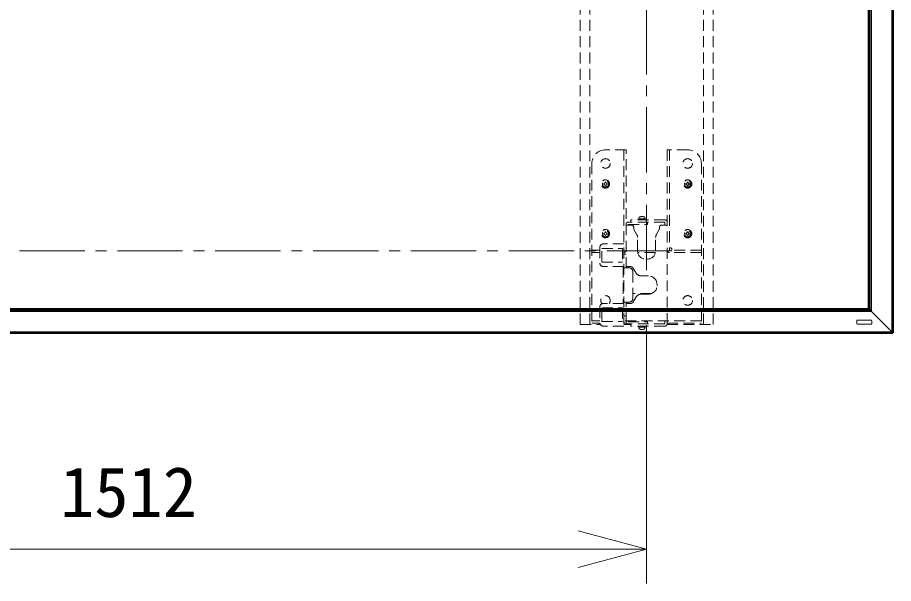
# Model space of a CAD drawing. Units: millimetres, scale not verified. Extents: x -62 to 63, y -57 to 57.
# Drawn here: x -21.07 to 10.9, y -8.42 to 12.24 of the extents above; entities that cross this region are included whole.
import ezdxf
from ezdxf.enums import TextEntityAlignment as Align

# ---------------------------------------------------------------- set-up
doc = ezdxf.new("R2010")
doc.units = ezdxf.units.MM
doc.header["$LTSCALE"] = 0.125
doc.linetypes.add('USER1', pattern=[28.575, 19.05, -3.175, 3.175, -3.175])
doc.linetypes.add('USER2', pattern=[4.7625, 3.175, -1.5875])
for name, color, linetype, lineweight in [('0-0_0', 7, 'Continuous', 20), ('0-4_SUNPO', 7, 'Continuous', 20), ('0-5_GAIKEI', 1, 'Continuous', 18)]:
    doc.layers.add(name, color=color, linetype=linetype, lineweight=lineweight)
doc.styles.add('ＭＳ ゴシック', font='')
doc.styles.get('ＭＳ ゴシック').set_extended_font_data('MS Gothic')

# ---------------------------------------------------------------- blocks, each defined once
blk = doc.blocks.new('_Open30')
at = {"layer": '0-0_0'}
blk.add_line((0, 0), (-1, 0), dxfattribs=at)
blk.add_lwpolyline([(-1, 0.26795), (0, 0), (-1, -0.26795)], dxfattribs=at)
blk = doc.blocks.new('D4')
at = {"layer": '0-4_SUNPO'}
for p, q in [((195.3824, 314.5179), (195.3824, 305.0838)), ((160.0824, 306.3338), (192.8824, 306.3338))]:
    blk.add_line(p, q, dxfattribs=at)
at = {"layer": '0-4_SUNPO', "xscale": 2.5, "yscale": 2.5}
blk.add_blockref('_Open30', (195.3824, 306.3338), dxfattribs=at)
at = {"layer": '0-4_SUNPO', "style": 'ＭＳ ゴシック'}
blk.add_text('1512', height=1.833, dxfattribs=at).set_placement((173.9824, 306.9588), align=Align.BOTTOM_LEFT)

msp = doc.modelspace()

# ---------------------------------------------------------------- linework, layer by layer
at = {"layer": '0-5_GAIKEI'}
for p, q in [((10.8383, 32.8518), (10.8383, 0.7522)), ((10.856, 32.8342), (10.856, 0.7699)), ((10.8913, 0.7574), (10.8913, 32.8467)), ((10.0137, 32.0145), (10.0137, 1.5895)), ((10.0262, 32.027), (10.0262, 1.577)), ((10.0737, 1.5295), (10.0737, 32.0745)), ((10.0862, 1.517), (10.0862, 32.087)), ((10.0912, 32.092), (10.0912, 1.512)), ((-43.9963, 1.622), (9.9737, 1.622)), ((10.0912, 1.512), (-44.1138, 1.512)), ((-44.1088, 1.517), (10.0862, 1.517)), ((-44.0963, 1.5295), (10.0737, 1.5295)), ((10.0262, 1.577), (-44.0488, 1.577)), ((10.0137, 1.5895), (-44.0363, 1.5895)), ((10.8215, 0.7817), (10.0137, 1.5895)), ((9.556, 1.0733), (9.556, 1.1733)), ((9.581, 1.1983), (10.081, 1.1983)), ((10.081, 1.0483), (9.581, 1.0483)), ((10.106, 1.1733), (10.106, 1.0733)), ((10.8362, 0.7472), (-44.8588, 0.7472)), ((-44.8588, 0.7118), (10.8362, 0.7118)), ((-44.8553, 0.7649), (10.8326, 0.7649)), ((10.8303, 0.7699), (10.856, 0.7699)), ((10.8383, 0.7522), (10.8358, 0.7522)), ((10.8362, 0.7045), (10.8362, 0.7463)), ((10.8362, 0.7168), (10.8508, 0.7168)), ((10.8508, 0.7168), (10.8508, 0.7095)), ((10.856, 0.7699), (10.8799, 0.7459)), ((10.8799, 0.7459), (10.8913, 0.7574)), ((10.8913, 0.7574), (10.8987, 0.7574))]:
    msp.add_line(p, q, dxfattribs=at)
at = {"layer": '0-5_GAIKEI', "color": 7}
for p, q in [((10.8987, 32.8467), (10.8987, 0.7574)), ((10.8362, 0.7045), (-44.8588, 0.7045)), ((10.8508, 0.7095), (10.8362, 0.7095)), ((10.8913, 0.7397), (10.8685, 0.7168))]:
    msp.add_line(p, q, dxfattribs=at)
at = {"layer": '0-5_GAIKEI', "color": 8, "linetype": 'USER2'}
for p, q in [((-0.5363, 1.0395), (-0.5363, 31.1145)), ((-0.1863, 1.0395), (-0.1863, 31.1145)), ((3.9637, 1.0395), (3.9637, 31.1145)), ((4.3137, 1.0395), (4.3137, 31.1145)), ((1.1387, 7.4145), (0.3887, 7.4145)), ((1.1387, 3.102), (1.1387, 7.4145)), ((2.6387, 1.057), (2.6387, 7.4145)), ((3.3887, 7.4145), (2.6387, 7.4145)), ((2.7187, 7.4145), (2.7187, 3.7445)), ((-0.1113, 6.9145), (-0.1113, 1.0845)), ((3.8887, 6.9145), (3.8887, 1.0845)), ((0.3274, 6.1795), (0.3274, 6.1495)), ((0.3737, 6.2258), (0.4037, 6.2258)), ((0.3737, 6.1033), (0.4037, 6.1033)), ((0.4499, 6.1795), (0.4499, 6.1495)), ((3.3274, 6.1795), (3.3274, 6.1495)), ((3.3737, 6.2258), (3.4037, 6.2258)), ((3.3737, 6.1033), (3.4037, 6.1033)), ((3.4499, 6.1795), (3.4499, 6.1495)), ((1.3137, 4.852), (1.3137, 4.772)), ((2.5587, 4.852), (1.3137, 4.852)), ((1.5687, 4.872), (1.5687, 4.852)), ((1.8687, 4.872), (1.5687, 4.872)), ((1.8312, 4.892), (1.6062, 4.892)), ((1.7133, 4.892), (1.6852, 4.872)), ((1.7565, 4.892), (1.7283, 4.872)), ((1.8312, 4.892), (1.8293, 4.9268)), ((1.8312, 4.872), (1.8312, 4.892)), ((1.8687, 4.872), (1.8687, 4.852)), ((1.1387, 4.6645), (1.3437, 4.6645)), ((2.5587, 4.772), (1.2187, 4.772)), ((1.2187, 4.692), (1.9187, 4.692)), ((1.2187, 4.692), (1.2187, 4.6645)), ((1.4187, 4.5395), (1.4187, 4.5869)), ((1.4287, 4.502), (1.5252, 4.335)), ((1.9187, 4.692), (1.9187, 4.772)), ((2.3486, 4.502), (2.2522, 4.335)), ((2.3587, 4.5869), (2.3587, 4.5395)), ((2.4337, 4.6645), (2.6387, 4.6645)), ((2.5587, 4.6645), (2.5587, 4.772)), ((0.3274, 4.367), (0.3274, 4.337)), ((0.3737, 4.4133), (0.4037, 4.4133)), ((0.3737, 4.2908), (0.4037, 4.2908)), ((0.4499, 4.367), (0.4499, 4.337)), ((1.5587, 3.727), (1.5587, 4.21)), ((2.2187, 3.727), (2.2187, 4.21)), ((3.3274, 4.367), (3.3274, 4.337)), ((3.3737, 4.4133), (3.4037, 4.4133)), ((3.3737, 4.2908), (3.4037, 4.2908)), ((3.4499, 4.367), (3.4499, 4.337)), ((0.1837, 3.852), (0.1837, 3.277)), ((1.0587, 3.977), (0.3087, 3.977)), ((2.7387, 3.8395), (2.7187, 3.8395)), ((-0.1113, 3.7445), (0.1837, 3.7445)), ((-0.1113, 3.6645), (0.1837, 3.6645)), ((0.2587, 3.3145), (0.2587, 3.8145)), ((0.2587, 3.8145), (1.0087, 3.8145)), ((1.0087, 3.8145), (1.0087, 3.3145)), ((1.0587, 3.602), (1.1387, 3.602)), ((1.233, 3.727), (2.4829, 3.727)), ((2.2122, 3.6645), (1.5651, 3.6645)), ((3.8887, 3.7445), (2.7187, 3.7445)), ((3.8887, 3.6645), (2.7187, 3.6645)), ((2.8137, 3.7645), (2.8137, 3.7445)), ((0.2587, 3.3145), (1.0087, 3.3145)), ((1.8637, 3.422), (1.9137, 3.422)), ((1.0587, 3.152), (0.3087, 3.152)), ((1.0337, 3.152), (1.0337, 1.802)), ((1.0587, 3.102), (1.2587, 3.102)), ((1.1387, 3.147), (1.3208, 3.147)), ((1.2187, 3.102), (1.2187, 3.147)), ((1.3837, 1.977), (1.3837, 2.977)), ((1.3854, 3.11), (1.4912, 2.9303)), ((1.9637, 2.807), (1.7067, 2.807)), ((2.2687, 2.452), (2.2687, 2.502)), ((2.0655, 2.1645), (1.3837, 2.1645)), ((1.3854, 1.844), (1.4912, 2.0238)), ((1.9637, 2.147), (1.7067, 2.147)), ((0.1837, 1.677), (0.1837, 1.102)), ((0.2587, 1.1395), (0.2587, 1.6395)), ((0.2587, 1.6395), (1.0087, 1.6395)), ((1.0587, 1.802), (0.3087, 1.802)), ((1.0087, 1.6395), (1.0087, 1.1395)), ((1.0587, 1.852), (1.2587, 1.852)), ((1.1387, 1.0845), (1.1387, 1.852)), ((1.1387, 1.807), (1.3208, 1.807)), ((1.2187, 1.807), (1.2187, 1.852)), ((1.0587, 1.352), (1.1387, 1.352)), ((-0.5363, 1.0395), (0.2004, 1.0395)), ((0.1837, 1.1645), (-0.1113, 1.1645)), ((0.1849, 1.0845), (-0.1113, 1.0845)), ((0.2587, 1.1395), (1.0087, 1.1395)), ((3.8887, 1.1645), (1.0587, 1.1645)), ((1.1387, 1.0845), (1.0587, 1.0845)), ((1.0587, 1.0395), (1.3137, 1.0395)), ((1.2187, 1.1645), (1.2187, 1.137)), ((1.2187, 1.137), (1.9187, 1.137)), ((2.5587, 1.057), (1.2187, 1.057)), ((1.3137, 0.977), (1.3137, 1.057)), ((2.5587, 0.977), (1.3137, 0.977)), ((1.5687, 0.957), (1.5687, 0.977)), ((1.8687, 0.957), (1.8687, 0.977)), ((1.9187, 1.137), (1.9187, 1.057)), ((2.5587, 1.057), (2.5587, 1.1645)), ((2.6367, 1.0395), (4.3137, 1.0395)), ((2.6387, 1.0845), (3.8887, 1.0845)), ((1.5687, 0.957), (1.8687, 0.957)), ((1.6062, 0.957), (1.6062, 0.937)), ((1.6062, 0.937), (1.608, 0.9022)), ((1.6809, 0.937), (1.709, 0.957)), ((1.724, 0.937), (1.7521, 0.957)), ((1.8312, 0.957), (1.8312, 0.937))]:
    msp.add_line(p, q, dxfattribs=at)
at = {"layer": '0-5_GAIKEI', "color": 9, "linetype": 'USER1'}
for p, q in [((1.8887, 3.0167), (1.8887, 30.8417)), ((2.8142, 3.727), (-37.3917, 3.727))]:
    msp.add_line(p, q, dxfattribs=at)
at = {"layer": '0-5_GAIKEI'}
for points in [[(9.9737, 1.622), (9.9737, 31.982), (-43.9963, 31.982)], [(10.8303, 0.7699), (10.8305, 0.7693), (10.8308, 0.7688), (10.8311, 0.7683), (10.8313, 0.7678), (10.8316, 0.7672), (10.8318, 0.7667), (10.832, 0.7662), (10.8323, 0.7656), (10.8325, 0.7651), (10.8327, 0.7646), (10.8329, 0.764), (10.8331, 0.7635), (10.8333, 0.763), (10.8335, 0.7624), (10.8337, 0.7619), (10.8338, 0.7614), (10.834, 0.7609), (10.8342, 0.7603), (10.8343, 0.7598), (10.8345, 0.7593), (10.8346, 0.7588), (10.8347, 0.7583), (10.8348, 0.7578), (10.835, 0.7573), (10.8351, 0.7568), (10.8352, 0.7563), (10.8353, 0.7558), (10.8354, 0.7553), (10.8354, 0.7548), (10.8355, 0.7544), (10.8356, 0.7539), (10.8357, 0.7535), (10.8357, 0.753), (10.8358, 0.7526), (10.8358, 0.7522)], [(10.8362, 0.7472), (10.8362, 0.7476), (10.8361, 0.748), (10.8361, 0.7484), (10.8361, 0.7489), (10.8361, 0.7493), (10.836, 0.7498), (10.836, 0.7502), (10.836, 0.7507), (10.8359, 0.7512), (10.8359, 0.7517), (10.8358, 0.7522), (10.8358, 0.7526), (10.8357, 0.7531), (10.8356, 0.7536), (10.8355, 0.7542), (10.8355, 0.7547), (10.8354, 0.7552), (10.8353, 0.7557), (10.8352, 0.7562), (10.8351, 0.7568), (10.8349, 0.7573), (10.8348, 0.7578), (10.8347, 0.7584), (10.8346, 0.7589), (10.8344, 0.7595), (10.8343, 0.76), (10.8341, 0.7605), (10.8339, 0.7611), (10.8338, 0.7616), (10.8336, 0.7622), (10.8334, 0.7627), (10.8332, 0.7633), (10.833, 0.7638), (10.8328, 0.7643), (10.8326, 0.7649)], [(10.8508, 0.7168), (10.8622, 0.7283), (10.8383, 0.7522)]]:
    msp.add_lwpolyline(points, dxfattribs=at)
at = {"layer": '0-5_GAIKEI', "color": 8, "linetype": 'USER2'}
for points in [[(1.0587, 7.4145), (1.0587, 0.977), (0.3087, 0.977)], [(1.6062, 4.872), (1.6062, 4.892), (1.608, 4.9268)], [(1.6062, 0.937), (1.8312, 0.937), (1.8293, 0.9022)]]:
    msp.add_lwpolyline(points, dxfattribs=at)
for centre, radius in [((0.3887, 6.9145), 0.175), ((3.3887, 6.9145), 0.175), ((0.3887, 6.1645), 0.15), ((0.3887, 6.1645), 0.1125), ((3.3887, 6.1645), 0.15), ((3.3887, 6.1645), 0.1125), ((0.3887, 4.352), 0.15), ((3.3887, 4.352), 0.15), ((0.3887, 4.352), 0.1125), ((3.3887, 4.352), 0.1125), ((3.3887, 1.9145), 0.175)]:
    msp.add_circle(centre, radius, dxfattribs=at)
for centre, radius, start, end in [((0.3887, 6.9145), 0.5, 90, 180), ((3.3887, 6.9145), 0.5, 0, 90), ((0.3274, 6.2258), 0.0462, 270, 0), ((0.3274, 6.1033), 0.0462, 0, 90), ((0.4499, 6.2258), 0.0462, 180, 270), ((0.4499, 6.1033), 0.0462, 90, 180), ((3.3274, 6.2258), 0.0462, 270, 0), ((3.3274, 6.1033), 0.0462, 0, 90), ((3.4499, 6.2258), 0.0462, 180, 270), ((3.4499, 6.1033), 0.0462, 90, 180), ((1.6479, 4.9247), 0.04, 105.78599, 177), ((1.7187, 4.6745), 0.3, 74.21401, 105.78599), ((1.7894, 4.9247), 0.04, 3, 74.21401), ((2.5587, 4.772), 0.08, 0, 90), ((1.2187, 4.692), 0.08, 90, 180), ((1.3414, 4.5873), 0.0772, 359.72208, 88.32849), ((1.4937, 4.5395), 0.075, 180, 210), ((2.2837, 4.5395), 0.075, 330, 0), ((2.4359, 4.5873), 0.0772, 91.67151, 180.27791), ((0.3274, 4.4133), 0.0462, 270, 0), ((0.3274, 4.2908), 0.0462, 0, 90), ((0.4499, 4.4133), 0.0462, 180, 270), ((0.4499, 4.2908), 0.0462, 90, 180), ((1.3087, 4.21), 0.25, 0, 30), ((2.4687, 4.21), 0.25, 150, 180), ((3.3274, 4.4133), 0.0462, 270, 0), ((3.3274, 4.2908), 0.0462, 0, 90), ((3.4499, 4.4133), 0.0462, 180, 270), ((3.4499, 4.2908), 0.0462, 90, 180), ((0.3087, 3.852), 0.125, 90, 180), ((2.7387, 3.7645), 0.075, 0, 90), ((1.0587, 3.7445), 0.08, 270, 0), ((1.8637, 3.727), 0.305, 180, 270), ((1.9137, 3.727), 0.305, 270, 0), ((2.7187, 3.7445), 0.08, 180, 270), ((0.3087, 3.277), 0.125, 180, 270), ((1.2587, 2.977), 0.125, 0, 90), ((1.3208, 3.072), 0.075, 30.46555, 90), ((1.7067, 3.057), 0.25, 210.46555, 270), ((1.9637, 2.502), 0.305, 0, 90), ((1.9637, 2.452), 0.305, 270, 0), ((0.3887, 1.9145), 0.175, 319.9948, 223.88839), ((1.2587, 1.977), 0.125, 270, 0), ((1.7067, 1.897), 0.25, 90, 149.53445), ((0.3087, 1.677), 0.125, 90, 180), ((1.3208, 1.882), 0.075, 270, 329.53445), ((0.3087, 1.102), 0.125, 180, 270), ((1.2187, 1.137), 0.08, 180, 270), ((2.5587, 1.057), 0.08, 270, 0), ((1.6479, 0.9043), 0.04, 183, 254.21401), ((1.7187, 1.1545), 0.3, 254.21401, 285.78599), ((1.7894, 0.9043), 0.04, 285.78599, 357)]:
    msp.add_arc(centre, radius, start, end, dxfattribs=at)
at = {"layer": '0-5_GAIKEI'}
for centre, radius, start, end in [((9.9887, 1.6145), 0.025, 270, 0), ((9.581, 1.1733), 0.025, 90, 180), ((9.581, 1.0733), 0.025, 180, 270), ((10.081, 1.1733), 0.025, 0, 90), ((10.081, 1.0733), 0.025, 270, 0), ((10.7862, 0.7463), 0.05, 28.12004, 45), ((10.7862, 0.7463), 0.05, 21.79707, 45), ((10.7862, 0.7463), 0.05, 1.0182, 6.76324)]:
    msp.add_arc(centre, radius, start, end, dxfattribs=at)
at = {"layer": '0-5_GAIKEI', "color": 7}
for centre, start, end in [((10.8508, 0.7345), 270, 315), ((10.8737, 0.7574), 315, 0)]:
    msp.add_arc(centre, 0.025, start, end, dxfattribs=at)
at = {"layer": '0-5_GAIKEI'}
for centre, major_axis, ratio, start_param, end_param in [((10.7862, 0.7463), (-0.0005, 0.05), 0.999888, 4.7031462, 4.7209161), ((10.8383, 0.7699), (0.0177, 0.0177), 0.57735, 4.1887902, 5.2359878), ((10.8508, 0.7345), (-0.0177, 0.0177), 0.57735, 2.0943951, 3.1415927), ((10.8622, 0.7459), (0.0177, 0.0177), 0.57735, 4.1887902, 5.2359878), ((10.8622, 0.7459), (-0.0177, 0.0177), 0.57735, 2.0943951, 3.1415927), ((10.8622, 0.7459), (-0.0177, 0.0177), 0.57735, 3.1415927, 4.1887902), ((10.8737, 0.7574), (-0.0177, 0.0177), 0.57735, 3.1415927, 4.1887902)]:
    msp.add_ellipse(centre, major_axis=major_axis, ratio=ratio, start_param=start_param, end_param=end_param, dxfattribs=at)

# ---------------------------------------------------------------- block references
at = {"layer": '0-4_SUNPO'}
msp.add_blockref('D4', (-193.4938, -313.5011), dxfattribs=at)

doc.saveas('drawing.dxf')
